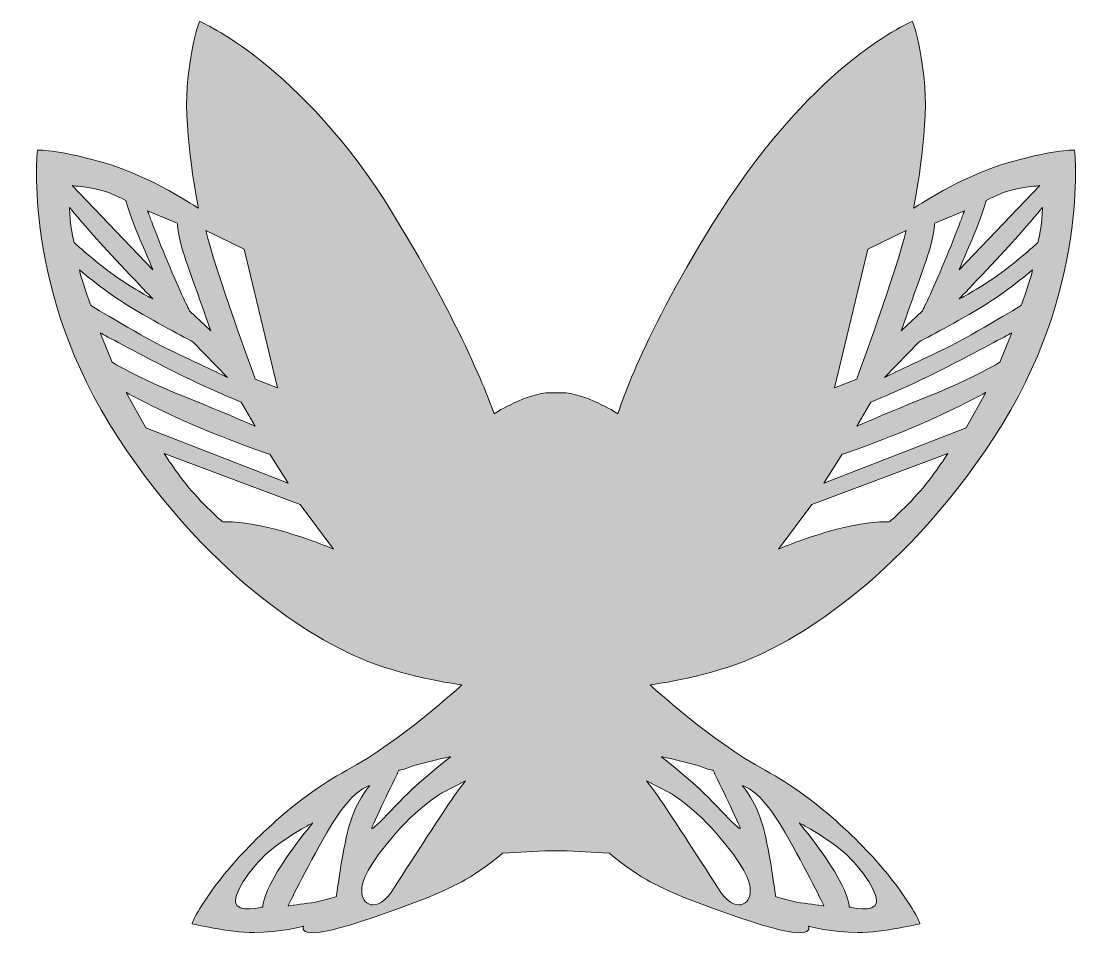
# Model space of a CAD drawing. Header units: inches. Extents: x 0.1 to 17.5, y -14.8 to -0.1.
# Drawn here: x 7.591 to 11.167, y -9.749 to -6.665 of the extents above; entities that cross this region are included whole.
import ezdxf

# ---------------------------------------------------------------- set-up
doc = ezdxf.new("R2010")
doc.units = ezdxf.units.IN
doc.header["$MEASUREMENT"] = 0
doc.layers.add('Layer 1', color=7, linetype='Continuous', lineweight=0)

msp = doc.modelspace()

# ---------------------------------------------------------------- hatches: boundary and pattern name
at = {"layer": 'Layer 1', "true_color": 0xf8ef71, "transparency": 33554687}
h = msp.add_hatch(color=41, dxfattribs=at)
h.dxf.hatch_style = 2
edge = h.paths.add_edge_path()
edge.add_spline(control_points=[(9.762, -9.2461), (9.762, -9.2461), (9.8427, -9.2917), (9.9317, -9.3993), (10.0207, -9.5069), (10.0274, -9.5435), (10.029, -9.5731), (10.0311, -9.6125), (9.9814, -9.6601), (9.9193, -9.5607), (9.8572, -9.4614), (9.7496, -9.3), (9.7289, -9.2689), (9.7082, -9.2379), (9.6813, -9.2048), (9.6813, -9.2048), (9.6813, -9.2048), (9.762, -9.2461), (9.762, -9.2461)], knot_values=[0, 0, 0, 0, 1, 1, 1, 2, 2, 2, 3, 3, 3, 4, 4, 4, 5, 5, 5, 6, 6, 6, 6], degree=3, periodic=0)
edge = h.paths.add_edge_path()
edge.add_spline(control_points=[(9.8634, -9.1572), (9.8883, -9.1675), (9.9048, -9.1696), (9.9048, -9.1696), (9.9048, -9.1696), (9.9693, -9.3028), (9.9938, -9.3579), (10.0104, -9.3952), (9.8965, -9.2627), (9.8365, -9.211), (9.7765, -9.1592), (9.731, -9.124), (9.731, -9.124), (9.731, -9.124), (9.8386, -9.1468), (9.8634, -9.1572)], knot_values=[0, 0, 0, 0, 1, 1, 1, 2, 2, 2, 3, 3, 3, 4, 4, 4, 5, 5, 5, 5], degree=3, periodic=0)
edge = h.paths.add_edge_path()
edge.add_spline(control_points=[(10.1449, -9.3765), (10.2176, -9.503), (10.2753, -9.6228), (10.2753, -9.6228), (10.2753, -9.6228), (10.2277, -9.6166), (10.1966, -9.6125), (10.1656, -9.6083), (10.1138, -9.5918), (10.1138, -9.5918), (10.1138, -9.5918), (10.0993, -9.4759), (10.0766, -9.3765), (10.0538, -9.2772), (10.0021, -9.2213), (10.0021, -9.2213), (10.0021, -9.2213), (10.058, -9.2255), (10.1449, -9.3765)], knot_values=[0, 0, 0, 0, 1, 1, 1, 2, 2, 2, 3, 3, 3, 4, 4, 4, 5, 5, 5, 6, 6, 6, 6], degree=3, periodic=0)
edge = h.paths.add_edge_path()
edge.add_spline(control_points=[(10.3311, -9.4345), (10.3932, -9.4841), (10.4574, -9.5773), (10.4512, -9.6125), (10.445, -9.6476), (10.3601, -9.6269), (10.3601, -9.6269), (10.3601, -9.6269), (10.3622, -9.598), (10.3187, -9.5214), (10.2753, -9.4448), (10.1925, -9.3455), (10.1925, -9.3455), (10.1925, -9.3455), (10.269, -9.3848), (10.3311, -9.4345)], knot_values=[0, 0, 0, 0, 1, 1, 1, 2, 2, 2, 3, 3, 3, 4, 4, 4, 5, 5, 5, 5], degree=3, periodic=0)
edge = h.paths.add_edge_path()
edge.add_spline(control_points=[(9.0294, -9.2689), (9.0087, -9.3), (8.9011, -9.4614), (8.839, -9.5607), (8.7769, -9.6601), (8.7272, -9.6125), (8.7293, -9.5731), (8.7309, -9.5435), (8.7376, -9.5069), (8.8266, -9.3993), (8.9156, -9.2917), (8.9963, -9.2461), (8.9963, -9.2461), (8.9963, -9.2461), (9.077, -9.2048), (9.077, -9.2048), (9.077, -9.2048), (9.0501, -9.2379), (9.0294, -9.2689)], knot_values=[0, 0, 0, 0, 1, 1, 1, 2, 2, 2, 3, 3, 3, 4, 4, 4, 5, 5, 5, 6, 6, 6, 6], degree=3, periodic=0)
edge = h.paths.add_edge_path()
edge.add_spline(control_points=[(8.6445, -9.5918), (8.6445, -9.5918), (8.5927, -9.6083), (8.5617, -9.6125), (8.5306, -9.6166), (8.483, -9.6228), (8.483, -9.6228), (8.483, -9.6228), (8.5407, -9.503), (8.6134, -9.3765), (8.7003, -9.2255), (8.7562, -9.2213), (8.7562, -9.2213), (8.7562, -9.2213), (8.7045, -9.2772), (8.6817, -9.3765), (8.659, -9.4759), (8.6445, -9.5918), (8.6445, -9.5918)], knot_values=[0, 0, 0, 0, 1, 1, 1, 2, 2, 2, 3, 3, 3, 4, 4, 4, 5, 5, 5, 6, 6, 6, 6], degree=3, periodic=0)
edge = h.paths.add_edge_path()
edge.add_spline(control_points=[(8.3982, -9.6269), (8.3982, -9.6269), (8.3133, -9.6476), (8.3071, -9.6125), (8.3009, -9.5773), (8.3651, -9.4841), (8.4272, -9.4345), (8.4893, -9.3848), (8.5658, -9.3455), (8.5658, -9.3455), (8.5658, -9.3455), (8.483, -9.4448), (8.4396, -9.5214), (8.3961, -9.598), (8.3982, -9.6269), (8.3982, -9.6269)], knot_values=[0, 0, 0, 0, 1, 1, 1, 2, 2, 2, 3, 3, 3, 4, 4, 4, 5, 5, 5, 5], degree=3, periodic=0)
edge = h.paths.add_edge_path()
edge.add_spline(control_points=[(8.7645, -9.3579), (8.789, -9.3028), (8.8535, -9.1696), (8.8535, -9.1696), (8.8535, -9.1696), (8.87, -9.1675), (8.8949, -9.1572), (8.9197, -9.1468), (9.0273, -9.124), (9.0273, -9.124), (9.0273, -9.124), (8.9818, -9.1592), (8.9218, -9.211), (8.8618, -9.2627), (8.7479, -9.3952), (8.7645, -9.3579)], knot_values=[0, 0, 0, 0, 1, 1, 1, 2, 2, 2, 3, 3, 3, 4, 4, 4, 5, 5, 5, 5], degree=3, periodic=0)
edge = h.paths.add_edge_path()
edge.add_spline(control_points=[(8.4354, -8.3625), (8.3223, -8.3335), (8.2644, -8.339), (8.2644, -8.339), (8.2644, -8.339), (8.2271, -8.3087), (8.1719, -8.2479), (8.1167, -8.1872), (8.0684, -8.11), (8.0684, -8.11), (8.0684, -8.11), (8.5237, -8.2811), (8.5237, -8.2811), (8.5237, -8.2811), (8.6355, -8.4301), (8.6355, -8.4301), (8.6355, -8.4301), (8.5486, -8.3914), (8.4354, -8.3625)], knot_values=[0, 0, 0, 0, 1, 1, 1, 2, 2, 2, 3, 3, 3, 4, 4, 4, 5, 5, 5, 6, 6, 6, 6], degree=3, periodic=0)
edge = h.paths.add_edge_path()
edge.add_spline(control_points=[(7.9415, -7.9058), (7.9415, -7.9058), (8.0436, -7.9637), (8.1885, -8.0244), (8.3333, -8.0851), (8.4216, -8.1127), (8.4216, -8.1127), (8.4216, -8.1127), (8.4837, -8.2093), (8.4837, -8.2093), (8.4837, -8.2093), (8.0077, -8.0244), (8.0077, -8.0244), (8.0077, -8.0244), (7.9415, -7.9058), (7.9415, -7.9058)], knot_values=[0, 0, 0, 0, 1, 1, 1, 2, 2, 2, 3, 3, 3, 4, 4, 4, 5, 5, 5, 5], degree=3, periodic=0)
edge = h.paths.add_edge_path()
edge.add_spline(control_points=[(7.8946, -7.8051), (7.8946, -7.8051), (7.8546, -7.7071), (7.8546, -7.7071), (7.8546, -7.7071), (7.9498, -7.7582), (8.0671, -7.8189), (8.1843, -7.8796), (8.3264, -7.9389), (8.3264, -7.9389), (8.3264, -7.9389), (8.3734, -8.0189), (8.3734, -8.0189), (8.3734, -8.0189), (8.2726, -7.9748), (8.1278, -7.9168), (7.9829, -7.8589), (7.8946, -7.8051), (7.8946, -7.8051)], knot_values=[0, 0, 0, 0, 1, 1, 1, 2, 2, 2, 3, 3, 3, 4, 4, 4, 5, 5, 5, 6, 6, 6, 6], degree=3, periodic=0)
edge = h.paths.add_edge_path()
edge.add_spline(control_points=[(7.7856, -7.496), (7.7856, -7.496), (7.8767, -7.5747), (7.9636, -7.6257), (8.0505, -7.6768), (8.1636, -7.7361), (8.1636, -7.7361), (8.1636, -7.7361), (8.2809, -7.8561), (8.2809, -7.8561), (8.2809, -7.8561), (8.1719, -7.8037), (8.0891, -7.7651), (8.0064, -7.7264), (7.8229, -7.6147), (7.8229, -7.6147), (7.8229, -7.6147), (7.7829, -7.5015), (7.7856, -7.496)], knot_values=[0, 0, 0, 0, 1, 1, 1, 2, 2, 2, 3, 3, 3, 4, 4, 4, 5, 5, 5, 6, 6, 6, 6], degree=3, periodic=0)
edge = h.paths.add_edge_path()
edge.add_spline(control_points=[(7.7525, -7.2877), (7.7525, -7.2877), (7.7925, -7.3374), (7.8422, -7.3925), (7.8918, -7.4477), (8.0312, -7.594), (8.0312, -7.594), (8.0312, -7.594), (7.9691, -7.5622), (7.9029, -7.5153), (7.8367, -7.4684), (7.7677, -7.405), (7.7677, -7.405), (7.7677, -7.405), (7.7511, -7.3429), (7.7525, -7.2877)], knot_values=[0, 0, 0, 0, 1, 1, 1, 2, 2, 2, 3, 3, 3, 4, 4, 4, 5, 5, 5, 5], degree=3, periodic=0)
edge = h.paths.add_edge_path()
edge.add_spline(control_points=[(7.7732, -7.2159), (7.7732, -7.2159), (7.8172, -7.2192), (7.856, -7.2297), (7.9015, -7.2422), (7.9401, -7.2642), (7.9401, -7.2642), (7.9401, -7.2642), (7.9636, -7.3401), (7.9801, -7.3774), (7.9967, -7.4146), (8.0312, -7.496), (8.0312, -7.496), (8.0312, -7.496), (7.7608, -7.2146), (7.7608, -7.2146), (7.7608, -7.2146), (7.7732, -7.2159), (7.7732, -7.2159)], knot_values=[0, 0, 0, 0, 1, 1, 1, 2, 2, 2, 3, 3, 3, 4, 4, 4, 5, 5, 5, 6, 6, 6, 6], degree=3, periodic=0)
edge = h.paths.add_edge_path()
edge.add_spline(control_points=[(8.1126, -7.3401), (8.1126, -7.3401), (8.1154, -7.3898), (8.1374, -7.4532), (8.1567, -7.5085), (8.2244, -7.7002), (8.2244, -7.7002), (8.2244, -7.7002), (8.154, -7.634), (8.154, -7.634), (8.154, -7.634), (8.1209, -7.5678), (8.0795, -7.4684), (8.0381, -7.3691), (8.0133, -7.2987), (8.0133, -7.2987), (8.0133, -7.2987), (8.1126, -7.3401), (8.1126, -7.3401)], knot_values=[0, 0, 0, 0, 1, 1, 1, 2, 2, 2, 3, 3, 3, 4, 4, 4, 5, 5, 5, 6, 6, 6, 6], degree=3, periodic=0)
edge = h.paths.add_edge_path()
edge.add_spline(control_points=[(8.3361, -7.427), (8.3361, -7.427), (8.4479, -7.8906), (8.4479, -7.8906), (8.4479, -7.8906), (8.3734, -7.8616), (8.3734, -7.8616), (8.3734, -7.8616), (8.2368, -7.4891), (8.2078, -7.3649), (8.2078, -7.3649), (8.3361, -7.427), (8.3361, -7.427)], knot_values=[0, 0, 0, 0, 1, 1, 1, 2, 2, 2, 3, 3, 3, 4, 4, 4, 4], degree=3, periodic=0)
edge = h.paths.add_edge_path()
edge.add_spline(control_points=[(10.2346, -8.2811), (10.2346, -8.2811), (10.6899, -8.11), (10.6899, -8.11), (10.6899, -8.11), (10.6416, -8.1872), (10.5864, -8.2479), (10.5312, -8.3087), (10.4939, -8.339), (10.4939, -8.339), (10.4939, -8.339), (10.436, -8.3335), (10.3229, -8.3625), (10.2097, -8.3914), (10.1228, -8.4301), (10.1228, -8.4301), (10.1228, -8.4301), (10.2346, -8.2811), (10.2346, -8.2811)], knot_values=[0, 0, 0, 0, 1, 1, 1, 2, 2, 2, 3, 3, 3, 4, 4, 4, 5, 5, 5, 6, 6, 6, 6], degree=3, periodic=0)
edge = h.paths.add_edge_path()
edge.add_spline(control_points=[(10.3367, -8.1127), (10.3367, -8.1127), (10.425, -8.0851), (10.5698, -8.0244), (10.7147, -7.9637), (10.8168, -7.9058), (10.8168, -7.9058), (10.8168, -7.9058), (10.7506, -8.0244), (10.7506, -8.0244), (10.7506, -8.0244), (10.2746, -8.2093), (10.2746, -8.2093), (10.2746, -8.2093), (10.3367, -8.1127), (10.3367, -8.1127)], knot_values=[0, 0, 0, 0, 1, 1, 1, 2, 2, 2, 3, 3, 3, 4, 4, 4, 5, 5, 5, 5], degree=3, periodic=0)
edge = h.paths.add_edge_path()
edge.add_spline(control_points=[(10.4222, -7.427), (10.4222, -7.427), (10.5505, -7.3649), (10.5505, -7.3649), (10.5215, -7.4891), (10.3849, -7.8616), (10.3849, -7.8616), (10.3849, -7.8616), (10.3104, -7.8906), (10.3104, -7.8906), (10.3104, -7.8906), (10.4222, -7.427), (10.4222, -7.427)], knot_values=[0, 0, 0, 0, 1, 1, 1, 2, 2, 2, 3, 3, 3, 4, 4, 4, 4], degree=3, periodic=0)
edge = h.paths.add_edge_path()
edge.add_spline(control_points=[(10.6209, -7.4532), (10.6429, -7.3898), (10.6457, -7.3401), (10.6457, -7.3401), (10.6457, -7.3401), (10.745, -7.2987), (10.745, -7.2987), (10.745, -7.2987), (10.7202, -7.3691), (10.6788, -7.4684), (10.6374, -7.5678), (10.6043, -7.634), (10.6043, -7.634), (10.6043, -7.634), (10.5339, -7.7002), (10.5339, -7.7002), (10.5339, -7.7002), (10.6016, -7.5085), (10.6209, -7.4532)], knot_values=[0, 0, 0, 0, 1, 1, 1, 2, 2, 2, 3, 3, 3, 4, 4, 4, 5, 5, 5, 6, 6, 6, 6], degree=3, periodic=0)
edge = h.paths.add_edge_path()
edge.add_spline(control_points=[(10.8182, -7.2642), (10.8182, -7.2642), (10.8568, -7.2422), (10.9023, -7.2297), (10.9411, -7.2192), (10.9851, -7.2159), (10.9851, -7.2159), (10.9851, -7.2159), (10.9975, -7.2146), (10.9975, -7.2146), (10.9975, -7.2146), (10.7271, -7.496), (10.7271, -7.496), (10.7271, -7.496), (10.7616, -7.4146), (10.7781, -7.3774), (10.7947, -7.3401), (10.8182, -7.2642), (10.8182, -7.2642)], knot_values=[0, 0, 0, 0, 1, 1, 1, 2, 2, 2, 3, 3, 3, 4, 4, 4, 5, 5, 5, 6, 6, 6, 6], degree=3, periodic=0)
edge = h.paths.add_edge_path()
edge.add_spline(control_points=[(10.9906, -7.405), (10.9906, -7.405), (10.9216, -7.4684), (10.8554, -7.5153), (10.7892, -7.5622), (10.7271, -7.594), (10.7271, -7.594), (10.7271, -7.594), (10.8664, -7.4477), (10.9161, -7.3925), (10.9658, -7.3374), (11.0058, -7.2877), (11.0058, -7.2877), (11.0072, -7.3429), (10.9906, -7.405), (10.9906, -7.405)], knot_values=[0, 0, 0, 0, 1, 1, 1, 2, 2, 2, 3, 3, 3, 4, 4, 4, 5, 5, 5, 5], degree=3, periodic=0)
edge = h.paths.add_edge_path()
edge.add_spline(control_points=[(10.9354, -7.6147), (10.9354, -7.6147), (10.7519, -7.7264), (10.6692, -7.7651), (10.5864, -7.8037), (10.4774, -7.8561), (10.4774, -7.8561), (10.4774, -7.8561), (10.5947, -7.7361), (10.5947, -7.7361), (10.5947, -7.7361), (10.7078, -7.6768), (10.7947, -7.6257), (10.8816, -7.5747), (10.9727, -7.496), (10.9727, -7.496), (10.9754, -7.5015), (10.9354, -7.6147), (10.9354, -7.6147)], knot_values=[0, 0, 0, 0, 1, 1, 1, 2, 2, 2, 3, 3, 3, 4, 4, 4, 5, 5, 5, 6, 6, 6, 6], degree=3, periodic=0)
edge = h.paths.add_edge_path()
edge.add_spline(control_points=[(10.8637, -7.8051), (10.8637, -7.8051), (10.7754, -7.8589), (10.6305, -7.9168), (10.4857, -7.9748), (10.3849, -8.0189), (10.3849, -8.0189), (10.3849, -8.0189), (10.4318, -7.9389), (10.4318, -7.9389), (10.4318, -7.9389), (10.574, -7.8796), (10.6912, -7.8189), (10.8085, -7.7582), (10.9037, -7.7071), (10.9037, -7.7071), (10.9037, -7.7071), (10.8637, -7.8051), (10.8637, -7.8051)], knot_values=[0, 0, 0, 0, 1, 1, 1, 2, 2, 2, 3, 3, 3, 4, 4, 4, 5, 5, 5, 6, 6, 6, 6], degree=3, periodic=0)
edge = h.paths.add_edge_path()
edge.add_spline(control_points=[(10.8444, -8.0562), (11.1672, -7.5636), (11.1134, -7.0959), (11.1134, -7.0959), (11.1134, -7.0959), (11.0555, -7.0918), (10.894, -7.1373), (10.7326, -7.1828), (10.5753, -7.2904), (10.5753, -7.2904), (10.5753, -7.2904), (10.625, -7.038), (10.6126, -6.8848), (10.6002, -6.7317), (10.5712, -6.6654), (10.5712, -6.6654), (10.5712, -6.6654), (10.2539, -6.7924), (9.9255, -7.307), (9.6655, -7.7144), (9.5861, -7.9775), (9.5861, -7.9775), (9.5861, -7.9775), (9.4992, -7.9196), (9.4123, -7.9072), (9.4123, -7.9072), (9.346, -7.9072), (9.346, -7.9072), (9.2591, -7.9196), (9.1722, -7.9775), (9.1722, -7.9775), (9.1722, -7.9775), (9.086, -7.7187), (8.8328, -7.307), (8.5265, -6.8089), (8.1871, -6.6654), (8.1871, -6.6654), (8.1871, -6.6654), (8.1581, -6.7317), (8.1457, -6.8848), (8.1333, -7.038), (8.183, -7.2904), (8.183, -7.2904), (8.183, -7.2904), (8.0257, -7.1828), (7.8643, -7.1373), (7.7028, -7.0918), (7.6449, -7.0959), (7.6449, -7.0959), (7.6449, -7.0959), (7.5911, -7.5636), (7.9139, -8.0562), (8.2368, -8.5487), (8.601, -8.7474), (8.75, -8.8053), (8.899, -8.8633), (9.0646, -8.884), (9.0646, -8.884), (9.0646, -8.884), (8.8576, -9.0744), (8.6796, -9.1696), (8.5017, -9.2648), (8.3361, -9.4303), (8.2533, -9.538), (8.1705, -9.6456), (8.1623, -9.6828), (8.1623, -9.6828), (8.1623, -9.6828), (8.2823, -9.7118), (8.3692, -9.7118), (8.4561, -9.7118), (8.5348, -9.6911), (8.5348, -9.6911), (8.5348, -9.6911), (8.5017, -9.749), (8.7293, -9.6745), (8.957, -9.6), (9.0522, -9.5504), (9.0936, -9.5255), (9.1349, -9.5007), (9.2012, -9.4469), (9.2012, -9.4469), (9.2012, -9.4469), (9.3419, -9.4386), (9.3419, -9.4386), (9.3419, -9.4386), (9.4164, -9.4386), (9.4164, -9.4386), (9.4164, -9.4386), (9.5571, -9.4469), (9.5571, -9.4469), (9.5571, -9.4469), (9.6234, -9.5007), (9.6647, -9.5255), (9.7061, -9.5504), (9.8013, -9.6), (10.029, -9.6745), (10.2566, -9.749), (10.2235, -9.6911), (10.2235, -9.6911), (10.2235, -9.6911), (10.3022, -9.7118), (10.3891, -9.7118), (10.476, -9.7118), (10.596, -9.6828), (10.596, -9.6828), (10.596, -9.6828), (10.5878, -9.6456), (10.505, -9.538), (10.4222, -9.4303), (10.2566, -9.2648), (10.0786, -9.1696), (9.9007, -9.0744), (9.6937, -8.884), (9.6937, -8.884), (9.6937, -8.884), (9.8593, -8.8633), (10.0083, -8.8053), (10.1573, -8.7474), (10.5215, -8.5487), (10.8444, -8.0562)], knot_values=[0, 0, 0, 0, 1, 1, 1, 2, 2, 2, 3, 3, 3, 4, 4, 4, 5, 5, 5, 6, 6, 6, 7, 7, 7, 8, 8, 8, 9, 9, 9, 10, 10, 10, 11, 11, 11, 12, 12, 12, 13, 13, 13, 14, 14, 14, 15, 15, 15, 16, 16, 16, 17, 17, 17, 18, 18, 18, 19, 19, 19, 20, 20, 20, 21, 21, 21, 22, 22, 22, 23, 23, 23, 24, 24, 24, 25, 25, 25, 26, 26, 26, 27, 27, 27, 28, 28, 28, 29, 29, 29, 30, 30, 30, 31, 31, 31, 32, 32, 32, 33, 33, 33, 34, 34, 34, 35, 35, 35, 36, 36, 36, 37, 37, 37, 38, 38, 38, 39, 39, 39, 40, 40, 40, 40], degree=3, periodic=0)

# ---------------------------------------------------------------- linework, layer by layer
at = {"layer": 'Layer 1'}
for points, knots in [([(10.8444, -8.0562), (11.1672, -7.5636), (11.1134, -7.0959), (11.1134, -7.0959), (11.1134, -7.0959), (11.0555, -7.0918), (10.894, -7.1373), (10.7326, -7.1828), (10.5753, -7.2904), (10.5753, -7.2904), (10.5753, -7.2904), (10.625, -7.038), (10.6126, -6.8848), (10.6002, -6.7317), (10.5712, -6.6654), (10.5712, -6.6654), (10.5712, -6.6654), (10.2539, -6.7924), (9.9255, -7.307), (9.6655, -7.7144), (9.5861, -7.9775), (9.5861, -7.9775), (9.5861, -7.9775), (9.4992, -7.9196), (9.4123, -7.9072), (9.4123, -7.9072), (9.346, -7.9072), (9.346, -7.9072), (9.2591, -7.9196), (9.1722, -7.9775), (9.1722, -7.9775), (9.1722, -7.9775), (9.086, -7.7187), (8.8328, -7.307), (8.5265, -6.8089), (8.1871, -6.6654), (8.1871, -6.6654), (8.1871, -6.6654), (8.1581, -6.7317), (8.1457, -6.8848), (8.1333, -7.038), (8.183, -7.2904), (8.183, -7.2904), (8.183, -7.2904), (8.0257, -7.1828), (7.8643, -7.1373), (7.7028, -7.0918), (7.6449, -7.0959), (7.6449, -7.0959), (7.6449, -7.0959), (7.5911, -7.5636), (7.9139, -8.0562), (8.2368, -8.5487), (8.601, -8.7474), (8.75, -8.8053), (8.899, -8.8633), (9.0646, -8.884), (9.0646, -8.884), (9.0646, -8.884), (8.8576, -9.0744), (8.6796, -9.1696), (8.5017, -9.2648), (8.3361, -9.4303), (8.2533, -9.538), (8.1705, -9.6456), (8.1623, -9.6828), (8.1623, -9.6828), (8.1623, -9.6828), (8.2823, -9.7118), (8.3692, -9.7118), (8.4561, -9.7118), (8.5348, -9.6911), (8.5348, -9.6911), (8.5348, -9.6911), (8.5017, -9.749), (8.7293, -9.6745), (8.957, -9.6), (9.0522, -9.5504), (9.0936, -9.5255), (9.1349, -9.5007), (9.2012, -9.4469), (9.2012, -9.4469), (9.2012, -9.4469), (9.3419, -9.4386), (9.3419, -9.4386), (9.3419, -9.4386), (9.4164, -9.4386), (9.4164, -9.4386), (9.4164, -9.4386), (9.5571, -9.4469), (9.5571, -9.4469), (9.5571, -9.4469), (9.6234, -9.5007), (9.6647, -9.5255), (9.7061, -9.5504), (9.8013, -9.6), (10.029, -9.6745), (10.2566, -9.749), (10.2235, -9.6911), (10.2235, -9.6911), (10.2235, -9.6911), (10.3022, -9.7118), (10.3891, -9.7118), (10.476, -9.7118), (10.596, -9.6828), (10.596, -9.6828), (10.596, -9.6828), (10.5878, -9.6456), (10.505, -9.538), (10.4222, -9.4303), (10.2566, -9.2648), (10.0786, -9.1696), (9.9007, -9.0744), (9.6937, -8.884), (9.6937, -8.884), (9.6937, -8.884), (9.8593, -8.8633), (10.0083, -8.8053), (10.1573, -8.7474), (10.5215, -8.5487), (10.8444, -8.0562)], [0, 0, 0, 0, 1, 1, 1, 2, 2, 2, 3, 3, 3, 4, 4, 4, 5, 5, 5, 6, 6, 6, 7, 7, 7, 8, 8, 8, 9, 9, 9, 10, 10, 10, 11, 11, 11, 12, 12, 12, 13, 13, 13, 14, 14, 14, 15, 15, 15, 16, 16, 16, 17, 17, 17, 18, 18, 18, 19, 19, 19, 20, 20, 20, 21, 21, 21, 22, 22, 22, 23, 23, 23, 24, 24, 24, 25, 25, 25, 26, 26, 26, 27, 27, 27, 28, 28, 28, 29, 29, 29, 30, 30, 30, 31, 31, 31, 32, 32, 32, 33, 33, 33, 34, 34, 34, 35, 35, 35, 36, 36, 36, 37, 37, 37, 38, 38, 38, 39, 39, 39, 40, 40, 40, 40]), ([(7.7732, -7.2159), (7.7732, -7.2159), (7.8172, -7.2192), (7.856, -7.2297), (7.9015, -7.2422), (7.9401, -7.2642), (7.9401, -7.2642), (7.9401, -7.2642), (7.9636, -7.3401), (7.9801, -7.3774), (7.9967, -7.4146), (8.0312, -7.496), (8.0312, -7.496), (8.0312, -7.496), (7.7608, -7.2146), (7.7608, -7.2146), (7.7608, -7.2146), (7.7732, -7.2159), (7.7732, -7.2159)], [0, 0, 0, 0, 1, 1, 1, 2, 2, 2, 3, 3, 3, 4, 4, 4, 5, 5, 5, 6, 6, 6, 6]), ([(10.8182, -7.2642), (10.8182, -7.2642), (10.8568, -7.2422), (10.9023, -7.2297), (10.9411, -7.2192), (10.9851, -7.2159), (10.9851, -7.2159), (10.9851, -7.2159), (10.9975, -7.2146), (10.9975, -7.2146), (10.9975, -7.2146), (10.7271, -7.496), (10.7271, -7.496), (10.7271, -7.496), (10.7616, -7.4146), (10.7781, -7.3774), (10.7947, -7.3401), (10.8182, -7.2642), (10.8182, -7.2642)], [0, 0, 0, 0, 1, 1, 1, 2, 2, 2, 3, 3, 3, 4, 4, 4, 5, 5, 5, 6, 6, 6, 6]), ([(7.7525, -7.2877), (7.7525, -7.2877), (7.7925, -7.3374), (7.8422, -7.3925), (7.8918, -7.4477), (8.0312, -7.594), (8.0312, -7.594), (8.0312, -7.594), (7.9691, -7.5622), (7.9029, -7.5153), (7.8367, -7.4684), (7.7677, -7.405), (7.7677, -7.405), (7.7677, -7.405), (7.7511, -7.3429), (7.7525, -7.2877)], [0, 0, 0, 0, 1, 1, 1, 2, 2, 2, 3, 3, 3, 4, 4, 4, 5, 5, 5, 5]), ([(10.9906, -7.405), (10.9906, -7.405), (10.9216, -7.4684), (10.8554, -7.5153), (10.7892, -7.5622), (10.7271, -7.594), (10.7271, -7.594), (10.7271, -7.594), (10.8664, -7.4477), (10.9161, -7.3925), (10.9658, -7.3374), (11.0058, -7.2877), (11.0058, -7.2877), (11.0072, -7.3429), (10.9906, -7.405), (10.9906, -7.405)], [0, 0, 0, 0, 1, 1, 1, 2, 2, 2, 3, 3, 3, 4, 4, 4, 5, 5, 5, 5]), ([(8.1126, -7.3401), (8.1126, -7.3401), (8.1154, -7.3898), (8.1374, -7.4532), (8.1567, -7.5085), (8.2244, -7.7002), (8.2244, -7.7002), (8.2244, -7.7002), (8.154, -7.634), (8.154, -7.634), (8.154, -7.634), (8.1209, -7.5678), (8.0795, -7.4684), (8.0381, -7.3691), (8.0133, -7.2987), (8.0133, -7.2987), (8.0133, -7.2987), (8.1126, -7.3401), (8.1126, -7.3401)], [0, 0, 0, 0, 1, 1, 1, 2, 2, 2, 3, 3, 3, 4, 4, 4, 5, 5, 5, 6, 6, 6, 6]), ([(10.6209, -7.4532), (10.6429, -7.3898), (10.6457, -7.3401), (10.6457, -7.3401), (10.6457, -7.3401), (10.745, -7.2987), (10.745, -7.2987), (10.745, -7.2987), (10.7202, -7.3691), (10.6788, -7.4684), (10.6374, -7.5678), (10.6043, -7.634), (10.6043, -7.634), (10.6043, -7.634), (10.5339, -7.7002), (10.5339, -7.7002), (10.5339, -7.7002), (10.6016, -7.5085), (10.6209, -7.4532)], [0, 0, 0, 0, 1, 1, 1, 2, 2, 2, 3, 3, 3, 4, 4, 4, 5, 5, 5, 6, 6, 6, 6]), ([(8.3361, -7.427), (8.3361, -7.427), (8.4479, -7.8906), (8.4479, -7.8906), (8.4479, -7.8906), (8.3734, -7.8616), (8.3734, -7.8616), (8.3734, -7.8616), (8.2368, -7.4891), (8.2078, -7.3649), (8.2078, -7.3649), (8.3361, -7.427), (8.3361, -7.427)], [0, 0, 0, 0, 1, 1, 1, 2, 2, 2, 3, 3, 3, 4, 4, 4, 4]), ([(10.4222, -7.427), (10.4222, -7.427), (10.5505, -7.3649), (10.5505, -7.3649), (10.5215, -7.4891), (10.3849, -7.8616), (10.3849, -7.8616), (10.3849, -7.8616), (10.3104, -7.8906), (10.3104, -7.8906), (10.3104, -7.8906), (10.4222, -7.427), (10.4222, -7.427)], [0, 0, 0, 0, 1, 1, 1, 2, 2, 2, 3, 3, 3, 4, 4, 4, 4]), ([(7.7856, -7.496), (7.7856, -7.496), (7.8767, -7.5747), (7.9636, -7.6257), (8.0505, -7.6768), (8.1636, -7.7361), (8.1636, -7.7361), (8.1636, -7.7361), (8.2809, -7.8561), (8.2809, -7.8561), (8.2809, -7.8561), (8.1719, -7.8037), (8.0891, -7.7651), (8.0064, -7.7264), (7.8229, -7.6147), (7.8229, -7.6147), (7.8229, -7.6147), (7.7829, -7.5015), (7.7856, -7.496)], [0, 0, 0, 0, 1, 1, 1, 2, 2, 2, 3, 3, 3, 4, 4, 4, 5, 5, 5, 6, 6, 6, 6]), ([(10.9354, -7.6147), (10.9354, -7.6147), (10.7519, -7.7264), (10.6692, -7.7651), (10.5864, -7.8037), (10.4774, -7.8561), (10.4774, -7.8561), (10.4774, -7.8561), (10.5947, -7.7361), (10.5947, -7.7361), (10.5947, -7.7361), (10.7078, -7.6768), (10.7947, -7.6257), (10.8816, -7.5747), (10.9727, -7.496), (10.9727, -7.496), (10.9754, -7.5015), (10.9354, -7.6147), (10.9354, -7.6147)], [0, 0, 0, 0, 1, 1, 1, 2, 2, 2, 3, 3, 3, 4, 4, 4, 5, 5, 5, 6, 6, 6, 6]), ([(7.8946, -7.8051), (7.8946, -7.8051), (7.8546, -7.7071), (7.8546, -7.7071), (7.8546, -7.7071), (7.9498, -7.7582), (8.0671, -7.8189), (8.1843, -7.8796), (8.3264, -7.9389), (8.3264, -7.9389), (8.3264, -7.9389), (8.3734, -8.0189), (8.3734, -8.0189), (8.3734, -8.0189), (8.2726, -7.9748), (8.1278, -7.9168), (7.9829, -7.8589), (7.8946, -7.8051), (7.8946, -7.8051)], [0, 0, 0, 0, 1, 1, 1, 2, 2, 2, 3, 3, 3, 4, 4, 4, 5, 5, 5, 6, 6, 6, 6]), ([(10.8637, -7.8051), (10.8637, -7.8051), (10.7754, -7.8589), (10.6305, -7.9168), (10.4857, -7.9748), (10.3849, -8.0189), (10.3849, -8.0189), (10.3849, -8.0189), (10.4318, -7.9389), (10.4318, -7.9389), (10.4318, -7.9389), (10.574, -7.8796), (10.6912, -7.8189), (10.8085, -7.7582), (10.9037, -7.7071), (10.9037, -7.7071), (10.9037, -7.7071), (10.8637, -7.8051), (10.8637, -7.8051)], [0, 0, 0, 0, 1, 1, 1, 2, 2, 2, 3, 3, 3, 4, 4, 4, 5, 5, 5, 6, 6, 6, 6]), ([(7.9415, -7.9058), (7.9415, -7.9058), (8.0436, -7.9637), (8.1885, -8.0244), (8.3333, -8.0851), (8.4216, -8.1127), (8.4216, -8.1127), (8.4216, -8.1127), (8.4837, -8.2093), (8.4837, -8.2093), (8.4837, -8.2093), (8.0077, -8.0244), (8.0077, -8.0244), (8.0077, -8.0244), (7.9415, -7.9058), (7.9415, -7.9058)], [0, 0, 0, 0, 1, 1, 1, 2, 2, 2, 3, 3, 3, 4, 4, 4, 5, 5, 5, 5]), ([(10.3367, -8.1127), (10.3367, -8.1127), (10.425, -8.0851), (10.5698, -8.0244), (10.7147, -7.9637), (10.8168, -7.9058), (10.8168, -7.9058), (10.8168, -7.9058), (10.7506, -8.0244), (10.7506, -8.0244), (10.7506, -8.0244), (10.2746, -8.2093), (10.2746, -8.2093), (10.2746, -8.2093), (10.3367, -8.1127), (10.3367, -8.1127)], [0, 0, 0, 0, 1, 1, 1, 2, 2, 2, 3, 3, 3, 4, 4, 4, 5, 5, 5, 5]), ([(8.4354, -8.3625), (8.3223, -8.3335), (8.2644, -8.339), (8.2644, -8.339), (8.2644, -8.339), (8.2271, -8.3087), (8.1719, -8.2479), (8.1167, -8.1872), (8.0684, -8.11), (8.0684, -8.11), (8.0684, -8.11), (8.5237, -8.2811), (8.5237, -8.2811), (8.5237, -8.2811), (8.6355, -8.4301), (8.6355, -8.4301), (8.6355, -8.4301), (8.5486, -8.3914), (8.4354, -8.3625)], [0, 0, 0, 0, 1, 1, 1, 2, 2, 2, 3, 3, 3, 4, 4, 4, 5, 5, 5, 6, 6, 6, 6]), ([(10.2346, -8.2811), (10.2346, -8.2811), (10.6899, -8.11), (10.6899, -8.11), (10.6899, -8.11), (10.6416, -8.1872), (10.5864, -8.2479), (10.5312, -8.3087), (10.4939, -8.339), (10.4939, -8.339), (10.4939, -8.339), (10.436, -8.3335), (10.3229, -8.3625), (10.2097, -8.3914), (10.1228, -8.4301), (10.1228, -8.4301), (10.1228, -8.4301), (10.2346, -8.2811), (10.2346, -8.2811)], [0, 0, 0, 0, 1, 1, 1, 2, 2, 2, 3, 3, 3, 4, 4, 4, 5, 5, 5, 6, 6, 6, 6]), ([(8.7645, -9.3579), (8.789, -9.3028), (8.8535, -9.1696), (8.8535, -9.1696), (8.8535, -9.1696), (8.87, -9.1675), (8.8949, -9.1572), (8.9197, -9.1468), (9.0273, -9.124), (9.0273, -9.124), (9.0273, -9.124), (8.9818, -9.1592), (8.9218, -9.211), (8.8618, -9.2627), (8.7479, -9.3952), (8.7645, -9.3579)], [0, 0, 0, 0, 1, 1, 1, 2, 2, 2, 3, 3, 3, 4, 4, 4, 5, 5, 5, 5]), ([(9.8634, -9.1572), (9.8883, -9.1675), (9.9048, -9.1696), (9.9048, -9.1696), (9.9048, -9.1696), (9.9693, -9.3028), (9.9938, -9.3579), (10.0104, -9.3952), (9.8965, -9.2627), (9.8365, -9.211), (9.7765, -9.1592), (9.731, -9.124), (9.731, -9.124), (9.731, -9.124), (9.8386, -9.1468), (9.8634, -9.1572)], [0, 0, 0, 0, 1, 1, 1, 2, 2, 2, 3, 3, 3, 4, 4, 4, 5, 5, 5, 5]), ([(8.6445, -9.5918), (8.6445, -9.5918), (8.5927, -9.6083), (8.5617, -9.6125), (8.5306, -9.6166), (8.483, -9.6228), (8.483, -9.6228), (8.483, -9.6228), (8.5407, -9.503), (8.6134, -9.3765), (8.7003, -9.2255), (8.7562, -9.2213), (8.7562, -9.2213), (8.7562, -9.2213), (8.7045, -9.2772), (8.6817, -9.3765), (8.659, -9.4759), (8.6445, -9.5918), (8.6445, -9.5918)], [0, 0, 0, 0, 1, 1, 1, 2, 2, 2, 3, 3, 3, 4, 4, 4, 5, 5, 5, 6, 6, 6, 6]), ([(9.0294, -9.2689), (9.0087, -9.3), (8.9011, -9.4614), (8.839, -9.5607), (8.7769, -9.6601), (8.7272, -9.6125), (8.7293, -9.5731), (8.7309, -9.5435), (8.7376, -9.5069), (8.8266, -9.3993), (8.9156, -9.2917), (8.9963, -9.2461), (8.9963, -9.2461), (8.9963, -9.2461), (9.077, -9.2048), (9.077, -9.2048), (9.077, -9.2048), (9.0501, -9.2379), (9.0294, -9.2689)], [0, 0, 0, 0, 1, 1, 1, 2, 2, 2, 3, 3, 3, 4, 4, 4, 5, 5, 5, 6, 6, 6, 6]), ([(9.762, -9.2461), (9.762, -9.2461), (9.8427, -9.2917), (9.9317, -9.3993), (10.0207, -9.5069), (10.0274, -9.5435), (10.029, -9.5731), (10.0311, -9.6125), (9.9814, -9.6601), (9.9193, -9.5607), (9.8572, -9.4614), (9.7496, -9.3), (9.7289, -9.2689), (9.7082, -9.2379), (9.6813, -9.2048), (9.6813, -9.2048), (9.6813, -9.2048), (9.762, -9.2461), (9.762, -9.2461)], [0, 0, 0, 0, 1, 1, 1, 2, 2, 2, 3, 3, 3, 4, 4, 4, 5, 5, 5, 6, 6, 6, 6]), ([(10.1449, -9.3765), (10.2176, -9.503), (10.2753, -9.6228), (10.2753, -9.6228), (10.2753, -9.6228), (10.2277, -9.6166), (10.1966, -9.6125), (10.1656, -9.6083), (10.1138, -9.5918), (10.1138, -9.5918), (10.1138, -9.5918), (10.0993, -9.4759), (10.0766, -9.3765), (10.0538, -9.2772), (10.0021, -9.2213), (10.0021, -9.2213), (10.0021, -9.2213), (10.058, -9.2255), (10.1449, -9.3765)], [0, 0, 0, 0, 1, 1, 1, 2, 2, 2, 3, 3, 3, 4, 4, 4, 5, 5, 5, 6, 6, 6, 6]), ([(8.3982, -9.6269), (8.3982, -9.6269), (8.3133, -9.6476), (8.3071, -9.6125), (8.3009, -9.5773), (8.3651, -9.4841), (8.4272, -9.4345), (8.4893, -9.3848), (8.5658, -9.3455), (8.5658, -9.3455), (8.5658, -9.3455), (8.483, -9.4448), (8.4396, -9.5214), (8.3961, -9.598), (8.3982, -9.6269), (8.3982, -9.6269)], [0, 0, 0, 0, 1, 1, 1, 2, 2, 2, 3, 3, 3, 4, 4, 4, 5, 5, 5, 5]), ([(10.3311, -9.4345), (10.3932, -9.4841), (10.4574, -9.5773), (10.4512, -9.6125), (10.445, -9.6476), (10.3601, -9.6269), (10.3601, -9.6269), (10.3601, -9.6269), (10.3622, -9.598), (10.3187, -9.5214), (10.2753, -9.4448), (10.1925, -9.3455), (10.1925, -9.3455), (10.1925, -9.3455), (10.269, -9.3848), (10.3311, -9.4345)], [0, 0, 0, 0, 1, 1, 1, 2, 2, 2, 3, 3, 3, 4, 4, 4, 5, 5, 5, 5])]:
    msp.add_open_spline(points, degree=3, knots=knots, dxfattribs=at)

doc.saveas('drawing.dxf')
